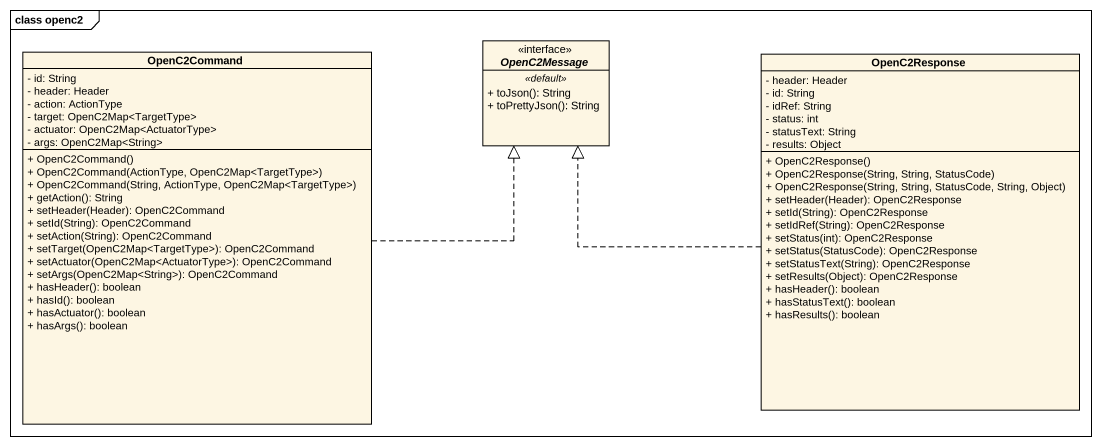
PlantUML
@startuml
mainframe class openc2
hide circle
hide empty members
skinparam classAttributeIconSize 0
class OpenC2Command {
  - id: String
  - header: Header
  - action: ActionType
  - target: OpenC2Map<TargetType>
  - actuator: OpenC2Map<ActuatorType>
  - args: OpenC2Map<String>
  + OpenC2Command()
  + OpenC2Command(ActionType, OpenC2Map<TargetType>)
  + OpenC2Command(String, ActionType, OpenC2Map<TargetType>)
  + getAction(): String
  + setHeader(Header): OpenC2Command
  + setId(String): OpenC2Command
  + setAction(String): OpenC2Command
  + setTarget(OpenC2Map<TargetType>): OpenC2Command
  + setActuator(OpenC2Map<ActuatorType>): OpenC2Command
  + setArgs(OpenC2Map<String>): OpenC2Command
  + hasHeader(): boolean
  + hasId(): boolean
  + hasActuator(): boolean
  + hasArgs(): boolean
}
interface OpenC2Message {
  .. <<default>> ..
  + toJson(): String
  + toPrettyJson(): String
}
class OpenC2Response {
  - header: Header
  - id: String
  - idRef: String
  - status: int
  - statusText: String
  - results: Object
  + OpenC2Response()
  + OpenC2Response(String, String, StatusCode)
  + OpenC2Response(String, String, StatusCode, String, Object)
  + setHeader(Header): OpenC2Response
  + setId(String): OpenC2Response
  + setIdRef(String): OpenC2Response
  + setStatus(int): OpenC2Response
  + setStatus(StatusCode): OpenC2Response
  + setStatusText(String): OpenC2Response
  + setResults(Object): OpenC2Response
  + hasHeader(): boolean
  + hasStatusText(): boolean
  + hasResults(): boolean
}
OpenC2Command .right.|> OpenC2Message
OpenC2Response .left.|> OpenC2Message
@enduml
